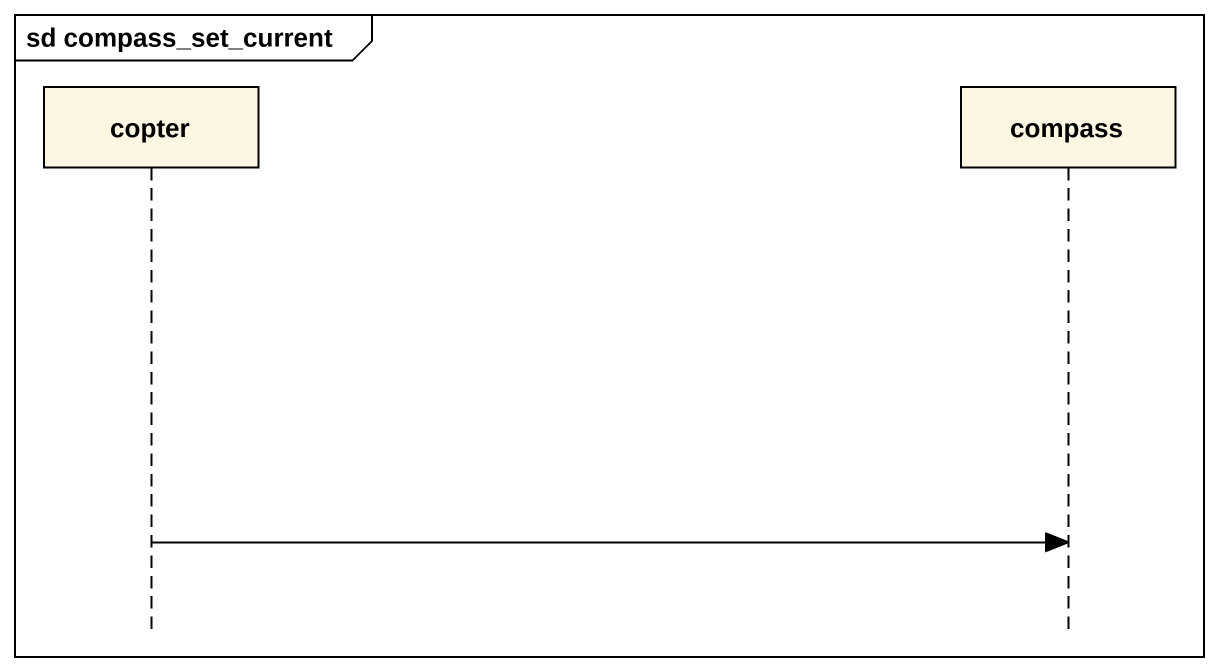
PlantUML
@startuml
mainframe sd compass_set_current
hide footbox
participant copter
participant compass

copter -> compass
@enduml
